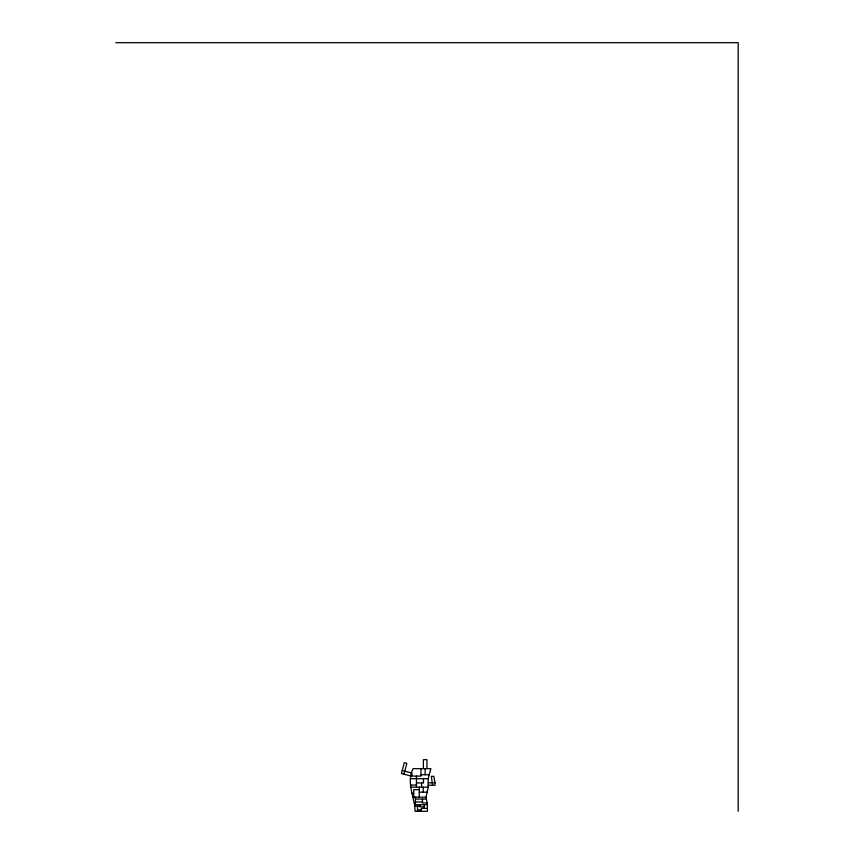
<?xml version="1.0" encoding="UTF-8"?>
<svg xmlns="http://www.w3.org/2000/svg" width="854" height="854" viewBox="0 0 854 854"><rect width="100%" height="100%" fill="white"/><g stroke="black" fill="none" stroke-linecap="round" stroke-linejoin="round"><path stroke-width="1.28" d="M419.282 797.156L419.335 787.174M423.221 792.181L423.242 787.174M426.082 797.156L428.206 787.174L428.206 778.699L430.854 768.632L413.09 768.632C405.928 782.84 414.798 797.092 415.097 811.3L427.406 811.3L427.406 804.746L426.082 797.156L412.546 797.156M404.006 774.204L406.846 763.369L404.284 762.697L401.433 773.532L411.137 776.083L420.99 776.083L420.99 768.632M115.813 42.7L738.187 42.7L738.187 811.3M420.99 774.727L429.252 774.727M410.454 778.699L428.206 778.699M428.206 782.808L435.028 782.808L435.028 785.264L428.206 785.264M416.464 782.937L423.477 782.937L423.477 778.699M410.454 785.05L416.464 785.05M410.454 787.174L428.206 787.174M419.314 789.662L413.72 789.662L413.72 797.156M411.767 793.409L413.72 793.409M415.418 799.056L426.413 799.056M415.418 801.981L422.474 801.981M427.096 802.963L422.474 802.963L422.474 799.056M415.097 804.746L427.406 804.746M415.097 806.251L419.901 806.251M424.331 806.795L419.901 806.795L419.901 804.746M427.406 808.375L421.246 808.375L421.246 811.3M417.499 809.998L421.246 809.998M419.303 792.16L427.139 792.202M402.223 770.521L411.927 773.073L411.927 775.325M435.028 782.808L433.8 776.329L431.355 776.329L432.583 785.264M426.957 768.632L426.957 759.665L423.37 759.665L423.37 768.632M425.121 768.632L425.121 774.727M424.331 804.746L424.331 808.375M421.577 782.937L421.577 787.174M417.499 806.251L417.499 811.3M416.464 776.083L416.464 787.174M415.418 797.156L415.418 804.746"/></g></svg>
